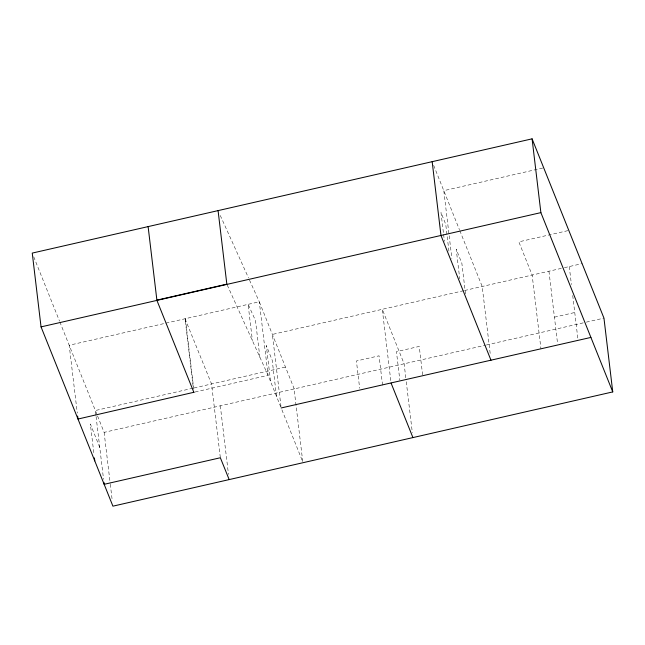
<?xml version="1.0" encoding="UTF-8"?>
<svg xmlns="http://www.w3.org/2000/svg" width="645" height="645" viewBox="0 0 645 645"><rect width="100%" height="100%" fill="white"/><g stroke="black" fill="none" stroke-linecap="round" stroke-linejoin="round"><path stroke-width="0.48" stroke-dasharray="3.23 2.42" d="M542.719 168.039L443.792 190.654L451.879 258.468M567.826 230.66L518.846 241.851L532.149 275.044L540.953 348.84M463.586 290.718L272.392 334.424L281.164 407.963L268.078 375.325L227.258 285.066M464.569 290.5L563.464 267.893M564.431 267.667L582.113 263.628M192.992 388.201L95.355 410.526L95.952 415.509M193.976 387.984L285.477 367.061M195.121 391.999L268.078 375.325L259.306 301.787L248.93 278.842M554.426 317.163L574.751 312.511M97.548 415.985L104.119 432.376L485.427 345.212M486.411 344.986L585.337 322.371M586.321 322.145L603.954 318.114M220.284 215.511L248.519 277.922M433.674 165.41L459.45 229.725M459.821 230.652L482.194 286.469L490.402 355.274M294.233 388.911L259.306 301.787L69.192 345.244L77.279 413.058M281.905 409.825L302.787 461.917L294.023 388.379M33.742 256.815L59.493 321.041M59.864 321.976L97.185 415.074M99.757 447.42L90.373 424.007L94.057 454.918M569.269 266.562L571.414 284.542M572.728 295.531L577.952 339.367M548.943 271.206L557.506 343.019M465.513 293.91L461.86 263.273L456.225 249.212L459.756 278.858M448.92 251.123L445.735 224.363L440.995 212.544L443.478 233.361M443.599 234.353L444.421 241.294M422.62 374.882L419.234 346.43L396.441 351.638L399.836 380.09M405.794 377.752L404.125 363.796L382.283 309.31L390.967 382.106M406.269 381.743L412.332 432.601M382.541 385.057L379.05 355.806L356.411 360.982L359.66 388.282M276.512 396.369L272.206 360.241L266.304 345.518L270.61 381.647M259.862 357.153L255.501 320.597L248.059 304.15L252.421 340.705M220.308 405.81L228.483 474.381M220.316 457.499L211.544 383.96L185.059 318.759L193.234 387.331M185.381 318.686L193.79 389.241M104.119 432.376L110.182 483.234M110.303 484.226L112.206 500.181M96.073 416.509L103.563 479.332"/><path stroke-width="0.97" d="M532.085 138.836L32.25 253.09L41.046 326.886L112.915 506.164L612.75 391.91L603.954 318.114L532.085 138.836L540.881 212.624L612.75 391.91M156.888 300.143L226.838 284.147L218.075 210.609M41.046 326.886L540.881 212.624M590.909 337.424L281.164 407.963M229.072 479.348L220.348 457.757L104.159 484.314L103.918 482.323M490.998 360.265L440.97 235.465L432.174 161.669M391.088 383.098L412.929 437.592M194.153 392.225L77.989 419.04L77.634 416.049M193.831 392.297L156.92 300.401L148.116 226.605M94.412 457.91L94.775 460.901"/></g></svg>
